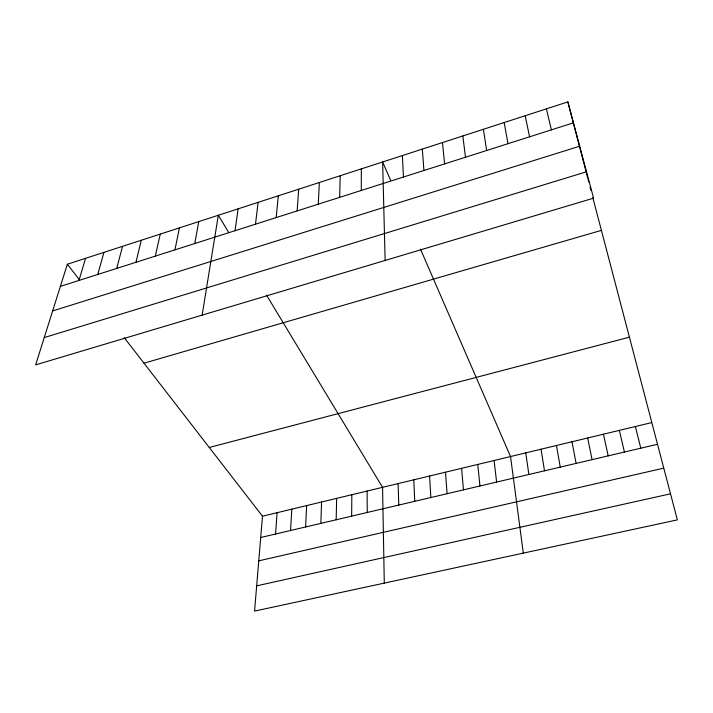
<?xml version="1.0" encoding="UTF-8"?>
<svg xmlns="http://www.w3.org/2000/svg" width="713" height="713" viewBox="0 0 713 713"><rect width="100%" height="100%" fill="white"/><g stroke="black" fill="none" stroke-linecap="round" stroke-linejoin="round"><path stroke-width="1.07" d="M361.304 190.46L361.313 168.892M351.652 516.141L351.83 494.715M336.188 519.777L336.643 498.369M339.664 197.358L340.217 175.728M320.85 523.378L321.581 501.997M305.636 526.952L306.635 505.588M318.274 204.176L319.344 182.501M290.548 530.499L291.804 509.153M275.566 534.019L277.09 512.692M297.116 210.914L298.711 189.195M124.249 337.686L262.491 516.212L254.559 611.103L677.35 519.884L592.815 197.59M276.189 217.59L278.284 195.817M255.495 224.185L258.088 202.367M235.032 230.709L238.106 208.856M202.153 315.119L218.33 215.264L228.436 232.019M194.756 243.552L198.767 221.609M174.943 249.862L179.4 227.893M155.336 256.11L160.238 234.105M135.942 262.295L141.281 240.254M116.754 268.409L122.52 246.341M97.77 274.46L103.946 252.366M78.974 280.45L85.56 258.329M67.361 264.229L35.65 364.869L593.581 198.161L567.851 101.897L67.361 264.229L79.268 279.603M60.382 286.376L573.448 122.832M52.646 310.93L579.687 146.201M44.251 337.579L586.523 171.771M143.99 363.184L601.371 230.379M209.266 447.47L629.249 337.213M262.491 516.212L651.539 422.631M260.708 537.513L657.297 444.315M258.766 560.846L663.625 468.174M256.671 585.845L670.434 493.833M266.546 295.146L382.56 487.327L384.289 583.109M390.59 180.291L382.64 161.967L385.127 260.441M420.474 249.122L510.535 456.543L523.306 553.119M567.851 101.897L585.943 171.254M586.505 173.402L587.628 177.706M587.913 178.785L588.724 181.913M590.088 187.127L590.908 190.255M635.381 426.517L640.8 448.192M546.399 108.857L551.39 129.864M619.356 430.367L624.428 452.042M603.448 434.199L608.189 455.857M525.178 115.738L529.572 136.816M587.664 437.996L592.084 459.644M572.004 441.757L576.095 463.397M504.18 122.547L507.986 143.696M556.461 445.5L560.24 467.122M541.033 449.208L544.5 470.821M483.396 129.294L486.631 150.505M525.731 452.889L528.886 474.493M462.826 135.96L465.5 157.243M494.082 460.5L496.613 482.077M477.755 464.43L479.965 485.99M442.47 142.564L444.6 163.91M461.569 468.325L463.459 489.867M422.328 149.097L423.914 170.496M445.509 472.184L447.096 493.717M429.582 476.017L430.857 497.531M402.382 155.568L403.442 177.029M413.781 479.813L414.752 501.31M398.104 483.592L398.781 505.062M367.133 491.034L367.231 512.478"/></g></svg>
